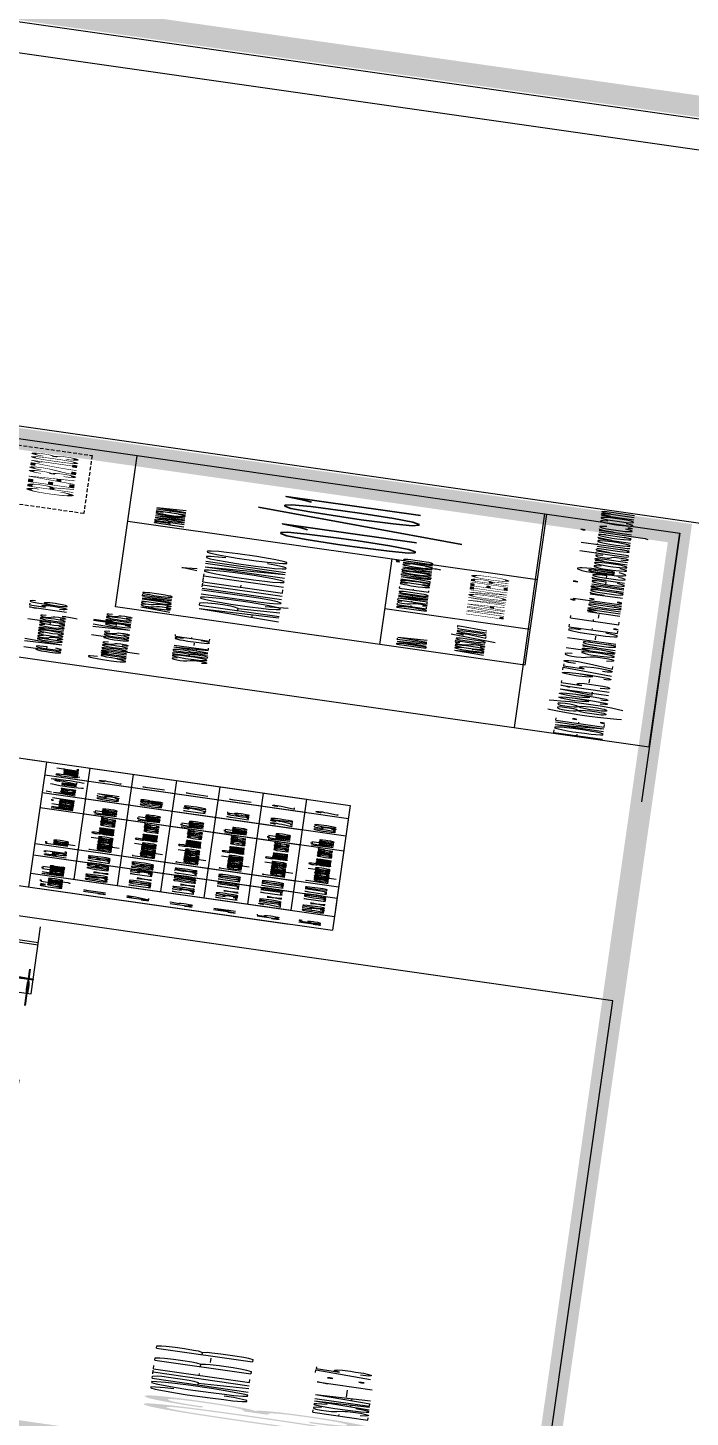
# Model space of a CAD drawing. Header units: millimetres. Extents: x -361192058 to 101130107379, y -14071650034 to 19218552450.
# Drawn here: x -133187.2 to -133003.2, y 42308.5 to 42694.8 of the extents above; entities that cross this region are included whole.
import ezdxf
from ezdxf.enums import TextEntityAlignment as Align

# ---------------------------------------------------------------- set-up
doc = ezdxf.new("R2010")
doc.units = ezdxf.units.MM
doc.header["$LTSCALE"] = 0.5
doc.linetypes.add('HIDDEN2', pattern=[0.1875, 0.125, -0.0625])
for name, color, linetype in [('02', 2, 'Continuous'), ('14-04-Texto-04', 3, 'Continuous'), ('CERAMICA', 8, 'Continuous'), ('CERC02', 3, 'Continuous'), ('parede', 2, 'Continuous'), ('TEXT', 2, 'Continuous'), ('TEXTO2', 3, 'Continuous'), ('TXT_0', 7, 'Continuous'), ('TXT_1', 3, 'Continuous')]:
    doc.layers.add(name, color=color, linetype=linetype)
for name, color, linetype, lineweight in [('E-TXT-G', 3, 'Continuous', 30), ('E-TXT-W', 7, 'Continuous', 15), ('E-TXT-Y', 2, 'Continuous', 40)]:
    doc.layers.add(name, color=color, linetype=linetype, lineweight=lineweight)
doc.styles.add('REG140', font='romans.shx', dxfattribs={"width": 0.8, "height": 0.35})
doc.styles.add('REG80', font='romans.shx', dxfattribs={"width": 0.8, "height": 0.1})
doc.styles.add('ROMAND', font='romand', dxfattribs={"height": 0.3})
doc.styles.add('ROMANS', font='romans', dxfattribs={"height": 0.1})
doc.styles.add('SANSSERIF', font='sas_____.pfb', dxfattribs={"height": 1})
doc.styles.add('SANSSERIF2', font='sanssb__.ttf', dxfattribs={"width": 0.8})
doc.styles.get("Standard").update_dxf_attribs({"font": 'txt.shx', "height": 0.12})
doc.dimstyles.new('ESCALA50', dxfattribs={"dimtxt": 0.1, "dimasz": 0.06, "dimexe": 0.18, "dimexo": 0.06, "dimgap": 0.1, "dimtad": 1, "dimzin": 4, "dimdsep": 46, "dimtxsty": 'Standard', "dimblk1": 'BOLA', "dimblk2": 'BOLA', "dimsah": 1, "dimcen": -0.06, "dimse1": 1, "dimse2": 1, "dimclrd": 7, "dimclrt": 3, "dimadec": 0, "dimazin": 0, "dimtfac": 1, "dimtix": 1, "dimtmove": 0, "dimatfit": 3, "dimldrblk": 'BOLA', "dimfxl": 0, "dimtolj": 1, "dimtzin": 4, "dimarcsym": 0})

# ---------------------------------------------------------------- blocks, each defined once
blk = doc.blocks.new('Adc_nivelelev')
blk.add_hatch(color=256).paths.add_polyline_path([(0, 0), (0.1307, 0.2715), (0, 0.2715)])
for p, q in [((0, 0.4955), (0, 0)), ((-0.1376, 0.3683), (0.76, 0.3683))]:
    blk.add_line(p, q)
blk.add_lwpolyline([(-0.1307, 0.2715), (0.1307, 0.2715), (0, 0)], close=True)
at = {"flags": 8}
blk.add_attdef('NIVEL', (0.1106, 0.4235), '', height=0.1, dxfattribs=at)
blk = doc.blocks.new('IND_DES')
at = {"layer": 'E-TXT-W'}
blk.add_line((0.0269, -0.2428), (0.1984, -0.2428), dxfattribs=at)
at = {"layer": 'E-TXT-G', "style": 'REG80', "width": 0.8}
for s, p in [('ESCALA', (-0.4463, -0.2864)), ('1', (0.2426, -0.2864)), (':', (0.3988, -0.2706))]:
    blk.add_text(s, height=0.1, dxfattribs=at).set_placement(p)
blk.add_attdef('ESCALA', (0.4897, -0.2812), '', height=0.1, dxfattribs=at)
at = {"layer": 'E-TXT-W', "style": 'SANSSERIF2', "width": 0.6}
blk.add_attdef('00', text='', height=0.4, dxfattribs=at).set_placement((-0.7083, -0.2881), align=Align.CENTER)
at = {"layer": 'E-TXT-Y', "style": 'REG140', "width": 0.8}
for tag, p in [('PROJETO', (-0.4563, 0.1829)), ('DESENHO', (-0.4582, -0.0658))]:
    blk.add_attdef(tag, p, '', height=0.175, dxfattribs=at)
blk = doc.blocks.new('BOLA')
for p, q in [((0, -1.44), (0, 1.44)), ((-1.44, 0), (1.44, 0))]:
    blk.add_line(p, q)
blk.add_circle((0, 0), 0.452)
blk = doc.blocks.new('*D1717')
at = {"layer": '02', "color": 7, "lineweight": -2, "transparency": 16777216}
blk.add_line((4418.745, 2400.8026), (4418.745, 2403.4826), dxfattribs=at)
at = {"layer": 'Defpoints', "color": 0, "transparency": 16777216}
for p in [(4418.3744, 2403.5426), (4418.745, 2403.5426), (4418.3744, 2400.7426)]:
    blk.add_point(p, dxfattribs=at)
at = {"layer": '02', "color": 7, "lineweight": -2, "transparency": 16777216, "xscale": 0.06, "yscale": 0.06, "zscale": 0.06}
for p, rotation in [((4418.745, 2403.5426), 90), ((4418.745, 2400.7426), 270)]:
    blk.add_blockref('BOLA', p, dxfattribs=dict(at, rotation=rotation))
at = {"layer": '02', "color": 3, "transparency": 16777216, "insert": (4418.585, 2402.1426), "char_height": 0.12, "attachment_point": 5, "rotation": 90}
blk.add_mtext('\\A1;2.80', dxfattribs=at)
blk = doc.blocks.new('*D1722')
at = {"layer": '02', "color": 7, "lineweight": -2, "transparency": 16777216}
blk.add_line((4411.1274, 2400.7826), (4411.1274, 2403.4826), dxfattribs=at)
at = {"layer": 'Defpoints', "color": 0, "transparency": 16777216}
for p in [(4410.8244, 2403.5426), (4411.1274, 2403.5426), (4410.8244, 2400.7226)]:
    blk.add_point(p, dxfattribs=at)
at = {"layer": '02', "color": 7, "lineweight": -2, "transparency": 16777216, "xscale": 0.06, "yscale": 0.06, "zscale": 0.06}
for p, rotation in [((4411.1274, 2403.5426), 90), ((4411.1274, 2400.7226), 270)]:
    blk.add_blockref('BOLA', p, dxfattribs=dict(at, rotation=rotation))
at = {"layer": '02', "color": 3, "transparency": 16777216, "insert": (4410.9674, 2402.1326), "char_height": 0.12, "attachment_point": 5, "rotation": 90}
blk.add_mtext('\\A1;2.82', dxfattribs=at)
blk = doc.blocks.new('*D1723')
at = {"layer": '02', "color": 7, "lineweight": -2, "transparency": 16777216}
blk.add_line((4411.9744, 2405.6826), (4411.9744, 2400.7826), dxfattribs=at)
at = {"layer": 'Defpoints', "color": 0, "transparency": 16777216}
for p in [(4411.9744, 2405.7426), (4411.9744, 2400.7226), (4411.9744, 2400.7226)]:
    blk.add_point(p, dxfattribs=at)
at = {"layer": '02', "color": 7, "lineweight": -2, "transparency": 16777216, "xscale": 0.06, "yscale": 0.06, "zscale": 0.06}
for p, rotation in [((4411.9744, 2405.7426), 90), ((4411.9744, 2400.7226), 270)]:
    blk.add_blockref('BOLA', p, dxfattribs=dict(at, rotation=rotation))
at = {"layer": '02', "color": 3, "transparency": 16777216, "insert": (4411.8144, 2403.2326), "char_height": 0.12, "attachment_point": 5, "rotation": 90}
blk.add_mtext('\\A1;5.02', dxfattribs=at)
blk = doc.blocks.new('APROVADO QUADRA 21.2 MBVII')
at = {"lineweight": 18}
for p, q in [((4425.6474, 2400.599), (4432.465, 2400.599)), ((4425.6474, 2400.3941), (4432.465, 2400.3941)), ((4425.6474, 2400.1892), (4432.465, 2400.1892)), ((4425.6474, 2399.9843), (4432.465, 2399.9843)), ((4425.6474, 2399.7793), (4432.465, 2399.7793)), ((4425.6474, 2399.5744), (4432.465, 2399.5744))]:
    blk.add_line(p, q, dxfattribs=at)
at = {"layer": '02', "lineweight": 18}
for p, q in [((4451.6782, 2425.5848), (4451.6782, 2398.024)), ((4438.5532, 2418.5869), (4438.5532, 2398.024)), ((4451.6782, 2398.024), (4435.1847, 2398.024))]:
    blk.add_line(p, q, dxfattribs=at)
at = {"layer": '02', "color": 0, "lineweight": 18}
for p, q in [((4451.6782, 2418.5869), (4451.6782, 2398.024)), ((4432.465, 2399.3695), (4425.6474, 2399.3695)), ((4438.5532, 2398.024), (4451.6782, 2398.024))]:
    blk.add_line(p, q, dxfattribs=at)
at = {"layer": '02', "color": 3, "lineweight": 18}
blk.add_line((4432.465, 2399.3695), (4424.7988, 2399.3695), dxfattribs=at)
at = {"layer": '02', "lineweight": 18}
for points in [[(4391.2282, 2397.274), (4452.4282, 2397.274), (4452.4282, 2441.824), (4391.2282, 2441.824)], [(4476.7707, 2385.7337), (4537.9707, 2385.7337), (4537.9707, 2430.2837), (4476.7707, 2430.2837)], [(4391.9782, 2398.024), (4422.9569, 2398.024), (4422.9569, 2407.2713), (4391.9782, 2407.2713)]]:
    blk.add_lwpolyline(points, close=True, dxfattribs=at)
at = {"layer": '02', "lineweight": 18, "const_width": 0.1}
for points in [[(4391.9782, 2398.024), (4451.6782, 2398.024), (4451.6782, 2441.074), (4391.9782, 2441.074)], [(4477.5207, 2386.4837), (4537.2207, 2386.4837), (4537.2207, 2429.5337), (4477.5207, 2429.5337)]]:
    blk.add_lwpolyline(points, close=True, dxfattribs=at)
at = {"layer": '02', "lineweight": 18}
blk.add_lwpolyline([(4476.7707, 2385.7337), (4474.8957, 2385.7337), (4474.8957, 2405.2337), (4476.7707, 2407.1087), (4477.5207, 2407.1087)], dxfattribs=at)
at = {"layer": '02', "color": 4, "linetype": 'HIDDEN2', "lineweight": 18}
blk.add_lwpolyline([(4447.7307, 2402.9422), (4451.2958, 2402.9422), (4451.2958, 2400.797), (4447.7307, 2400.797)], close=True, dxfattribs=at)
at = {"layer": '14-04-Texto-04', "lineweight": 18}
blk.add_line((4447.6583, 2400.5883), (4447.6583, 2398.6542), dxfattribs=at)
at = {"layer": 'CERAMICA', "lineweight": 18}
blk.add_line((4444.5881, 2398.6542), (4444.5881, 2399.3392), dxfattribs=at)
at = {"layer": 'CERC02', "lineweight": 18}
for p, q in [((4424.8022, 2404.0314), (4424.8022, 2399.5744)), ((4424.8022, 2404.0314), (4424.8022, 2399.3695)), ((4432.465, 2404.0314), (4432.465, 2399.5744)), ((4432.465, 2404.0314), (4432.465, 2399.3695)), ((4424.8022, 2400.8039), (4432.465, 2400.8039)), ((4442.3934, 2400.5883), (4451.6732, 2400.5883)), ((4442.3934, 2398.6542), (4442.3934, 2400.5883)), ((4442.3934, 2399.3392), (4447.6583, 2399.3392)), ((4438.5532, 2398.6616), (4451.6782, 2398.6616)), ((4451.6732, 2398.6542), (4442.3934, 2398.6542))]:
    blk.add_line(p, q, dxfattribs=at)
at = {"layer": 'parede', "lineweight": 18}
for p, q in [((4418.3744, 2403.9172), (4418.3744, 2400.7226)), ((4421.3744, 2400.7226), (4421.3744, 2403.2226)), ((4421.5244, 2400.7226), (4421.5244, 2403.2226)), ((4418.3744, 2400.7226), (4422.493, 2400.7226))]:
    blk.add_line(p, q, dxfattribs=at)
at = {"layer": 'TXT_0', "lineweight": 18}
for p, q in [((4425.6474, 2400.8039), (4425.6474, 2399.5744)), ((4425.6474, 2400.8039), (4425.6474, 2399.3695)), ((4426.7745, 2400.8039), (4426.7745, 2399.5744)), ((4426.7745, 2400.8039), (4426.7745, 2399.3695)), ((4427.461, 2400.8039), (4427.461, 2399.5744)), ((4427.461, 2400.8039), (4427.461, 2399.3695)), ((4429.6711, 2400.8039), (4429.6711, 2399.5744)), ((4429.6711, 2400.8039), (4429.6711, 2399.3695)), ((4430.5932, 2400.8039), (4430.5932, 2399.5744)), ((4430.5932, 2400.8039), (4430.5932, 2399.3695)), ((4431.669, 2400.8039), (4431.669, 2399.5744)), ((4431.669, 2400.8039), (4431.669, 2399.3695))]:
    blk.add_line(p, q, dxfattribs=at)
at = {"lineweight": 18}
ref = blk.add_blockref('IND_DES', (4396.7518, 2399.6242), dxfattribs=dict(at, xscale=2.591993519999988, yscale=2.591993519999988, zscale=2.591993519999988))
ref.add_attrib('00', '03', dxfattribs={"layer": 'E-TXT-W', "height": 1.0368, "style": 'SANSSERIF', "width": 0.6}).set_placement((4394.9159, 2398.8775), align=Align.CENTER)
ref.add_attrib('DESENHO', 'CORTE B-B', (4395.5641, 2399.4536), dxfattribs={"layer": 'E-TXT-Y', "height": 0.4536, "style": 'REG140', "width": 0.8})
ref.add_attrib('ESCALA', '75', (4398.0211, 2398.8953), dxfattribs={"layer": 'E-TXT-G', "height": 0.2592, "style": 'REG80', "width": 0.8})
at = {"layer": 'TXT_0', "lineweight": 18}
ref = blk.add_blockref('Adc_nivelelev', (4419.2655, 2400.7226), dxfattribs=dict(at, xscale=0.8626357221426701, yscale=0.8626357221426701, zscale=0.8626357221426701))
ref.add_attrib('NIVEL', '0.03', (4419.3608, 2401.0879), dxfattribs={"height": 0.08626, "flags": 8})
at = {"color": 0, "lineweight": 13, "flags": 8}
for p in [(4700.7247, 2280.1125), (4699.5738, 2277.8964), (4702.3546, 2276.195), (4703.6722, 2274.085), (4699.8445, 2272.2194), (4703.0488, 2270.137), (4703.0877, 2267.9803), (4700.6523, 2261.5216), (4700.7007, 2257.1593)]:
    blk.add_attdef('NIVEL', p, '', height=0.075, dxfattribs=at)
for rotation, width, p in [(90, 0.8, (4700.8205, 2275.7521)), (270, 0.6, (4703.8437, 2274.9021)), (90, 0.8, (4701.5575, 2268.5021)), (180, 0.6, (4651.1817, 2236.1931))]:
    blk.add_attdef('$PORTA', text='', height=0.09, rotation=rotation, dxfattribs=dict(at, width=width)).set_placement(p, align=Align.MIDDLE)
for p in [(4654.176, 2240.463), (4648.499, 2240.1923), (4637.8012, 2239.3845), (4633.4388, 2239.3361), (4656.3921, 2239.3121), (4652.4746, 2237.6822), (4646.4166, 2236.988), (4644.2598, 2236.9491), (4650.3646, 2236.3646)]:
    blk.add_attdef('NIVEL', p, '', height=0.075, rotation=270, dxfattribs=at)
at = {"color": 0, "lineweight": 13, "width": 0.8, "flags": 8}
for p in [(4652.0317, 2239.2163), (4644.7817, 2238.4793)]:
    blk.add_attdef('$PORTA', text='', height=0.09, dxfattribs=at).set_placement(p, align=Align.MIDDLE)
at = {"layer": 'TEXT', "lineweight": 18, "style": 'SANSSERIF'}
for s, height, p in [('CREA 327103', 0.218329, (4448.5814, 2401.0766)), ('LIVIA MONTEIRO', 0.176803, (4444.943, 2398.9605))]:
    blk.add_text(s, height=height, dxfattribs=at).set_placement(p, align=Align.TOP_LEFT)
at = {"layer": 'TEXTO2', "lineweight": 18, "style": 'ROMAND'}
for s, height, p in [('de Vasconcelos, 156', 0.17525, (4439.0797, 2400.8993)), ('Campos dos Velhos', 0.17525, (4439.0845, 2400.5933)), ('FONE: (88)99415-9752 Sobral-CE. E-mail: raniere@construtorajrc.com', 0.228564, (4438.5624, 2398.3609))]:
    blk.add_text(s, height=height, dxfattribs=at).set_placement(p, align=Align.MIDDLE_LEFT)
at = {"layer": 'TEXTO2', "lineweight": 18, "style": 'ROMANS'}
for s, height, p in [('ASSUNTO', 0.1378, (4442.5403, 2400.4705)), ('PRANCHA', 0.1378, (4447.7652, 2400.4632)), ('ARQUITETÔNICO', 0.375519, (4442.8689, 2400.1997)), ('SOBRAL-CE', 0.16182, (4439.6992, 2400.2915)), ('01/01', 0.63428, (4447.9786, 2399.8715)), ('DESENHO E COLABORAÇÃO', 0.1378, (4444.7718, 2399.2853)), ('DATA', 0.1378, (4442.5403, 2399.2613)), ('AGOSTO/2017', 0.1378, (4442.6439, 2398.9906))]:
    blk.add_text(s, height=height, dxfattribs=at).set_placement(p, align=Align.TOP_LEFT)
at = {"layer": 'TXT_0', "lineweight": 18}
for s, height, p in [('J1', 0.10246, (4424.9558, 2400.4453)), ('0.90 x 0.60', 0.102459, (4425.7243, 2400.4453)), ('1.60', 0.10246, (4426.8513, 2400.4453)), ('Temperado 8mm correr', 0.102459, (4427.5379, 2400.4453)), ('Vidro', 0.10246, (4429.7479, 2400.4453)), ('0.54', 0.10246, (4430.6701, 2400.4453)), ('2', 0.1025, (4431.7459, 2400.4453)), ('J2', 0.10246, (4424.9558, 2400.2404)), ('1.00 x 1.50', 0.102459, (4425.7243, 2400.2404)), ('0.60', 0.10246, (4426.8513, 2400.2404)), ('Temperado 8mm correr', 0.102459, (4427.5379, 2400.2404)), ('Vidro', 0.10246, (4429.7479, 2400.2404)), ('0.88', 0.10246, (4430.6701, 2400.2404)), ('1', 0.1025, (4431.7459, 2400.2404)), ('J3', 0.10246, (4424.9558, 2400.0355)), ('1.50 x 0.80', 0.102459, (4425.7243, 2400.0355)), ('1.30', 0.10246, (4426.8513, 2400.0355)), ('Temperado 8mm correr', 0.102459, (4427.5379, 2400.0355)), ('Vidro', 0.10246, (4429.7479, 2400.0355)), ('1.20', 0.10246, (4430.6701, 2400.0355)), ('1', 0.1025, (4431.7459, 2400.0355)), ('J4', 0.10246, (4424.9558, 2399.8306)), ('1.50 x 1.10', 0.102459, (4425.7243, 2399.8306)), ('1.00', 0.10246, (4426.8513, 2399.8306)), ('Temperado 8mm correr', 0.102459, (4427.5379, 2399.8306)), ('Vidro', 0.10246, (4429.7479, 2399.8306)), ('1.65', 0.10246, (4430.6701, 2399.8306)), ('1', 0.1025, (4431.7459, 2399.8306)), ('J5', 0.10246, (4424.9558, 2399.6256)), ('2.00 x 1.10', 0.102459, (4425.7243, 2399.6256)), ('1.00', 0.10246, (4426.8513, 2399.6256)), ('Temperado 8mm correr', 0.102459, (4427.5379, 2399.6256)), ('Vidro', 0.10246, (4429.7479, 2399.6256)), ('2.20', 0.10246, (4430.6701, 2399.6256)), ('2', 0.1025, (4431.7459, 2399.6256)), ('J6', 0.10246, (4424.9628, 2399.428)), ('0.50 x 1.00', 0.102459, (4425.7243, 2399.4207)), ('1.10', 0.10246, (4426.8513, 2399.4207)), ('Temperado 8mm correr', 0.102459, (4427.5379, 2399.4207)), ('Vidro', 0.10246, (4429.7479, 2399.4207)), ('0.50', 0.10246, (4430.6701, 2399.4207)), ('2', 0.1025, (4431.7459, 2399.4207))]:
    blk.add_text(s, height=height, dxfattribs=at).set_placement(p)
at = {"layer": 'TXT_1', "lineweight": 18}
for s, p in [('Código', (4424.9558, 2400.6502)), ('Medida', (4425.7243, 2400.6502)), ('Peit.', (4426.8513, 2400.6502)), ('Tipo', (4427.5379, 2400.6502)), ('Material', (4429.7479, 2400.6502)), ('Área (m2)', (4430.6701, 2400.6502)), ('Quant.', (4431.7459, 2400.6502))]:
    blk.add_text(s, height=0.10246, dxfattribs=at).set_placement(p)
at = {"layer": '02', "color": 6}
for base, p1, p2, picture, middle in [((4411.9744, 2400.7226), (4411.9744, 2405.7426), (4411.9744, 2400.7226), '*D1723', (4411.8144, 2403.2326)), ((4411.1274, 2403.5426), (4410.8244, 2400.7226), (4410.8244, 2403.5426), '*D1722', (4410.9674, 2402.1326)), ((4418.745, 2403.5426), (4418.3744, 2400.7426), (4418.3744, 2403.5426), '*D1717', (4418.585, 2402.1426))]:
    dim = blk.add_linear_dim(base=base, p1=p1, p2=p2, angle=90, dimstyle='ESCALA50', override={"dimfxl": 0.18}, dxfattribs=at)
    dim.commit()
    dim.dimension.update_dxf_attribs({"geometry": picture, "text_midpoint": middle})

msp = doc.modelspace()

# ---------------------------------------------------------------- block references
at = {"layer": '02', "color": 0, "lineweight": 30, "xscale": -4.574818403918471, "yscale": -59.40450511825884, "zscale": 4.574818403918471, "rotation": 261.8606972171988}
msp.add_blockref('APROVADO QUADRA 21.2 MBVII', (5129.041, 2225.201), dxfattribs=at)

doc.saveas('drawing.dxf')
